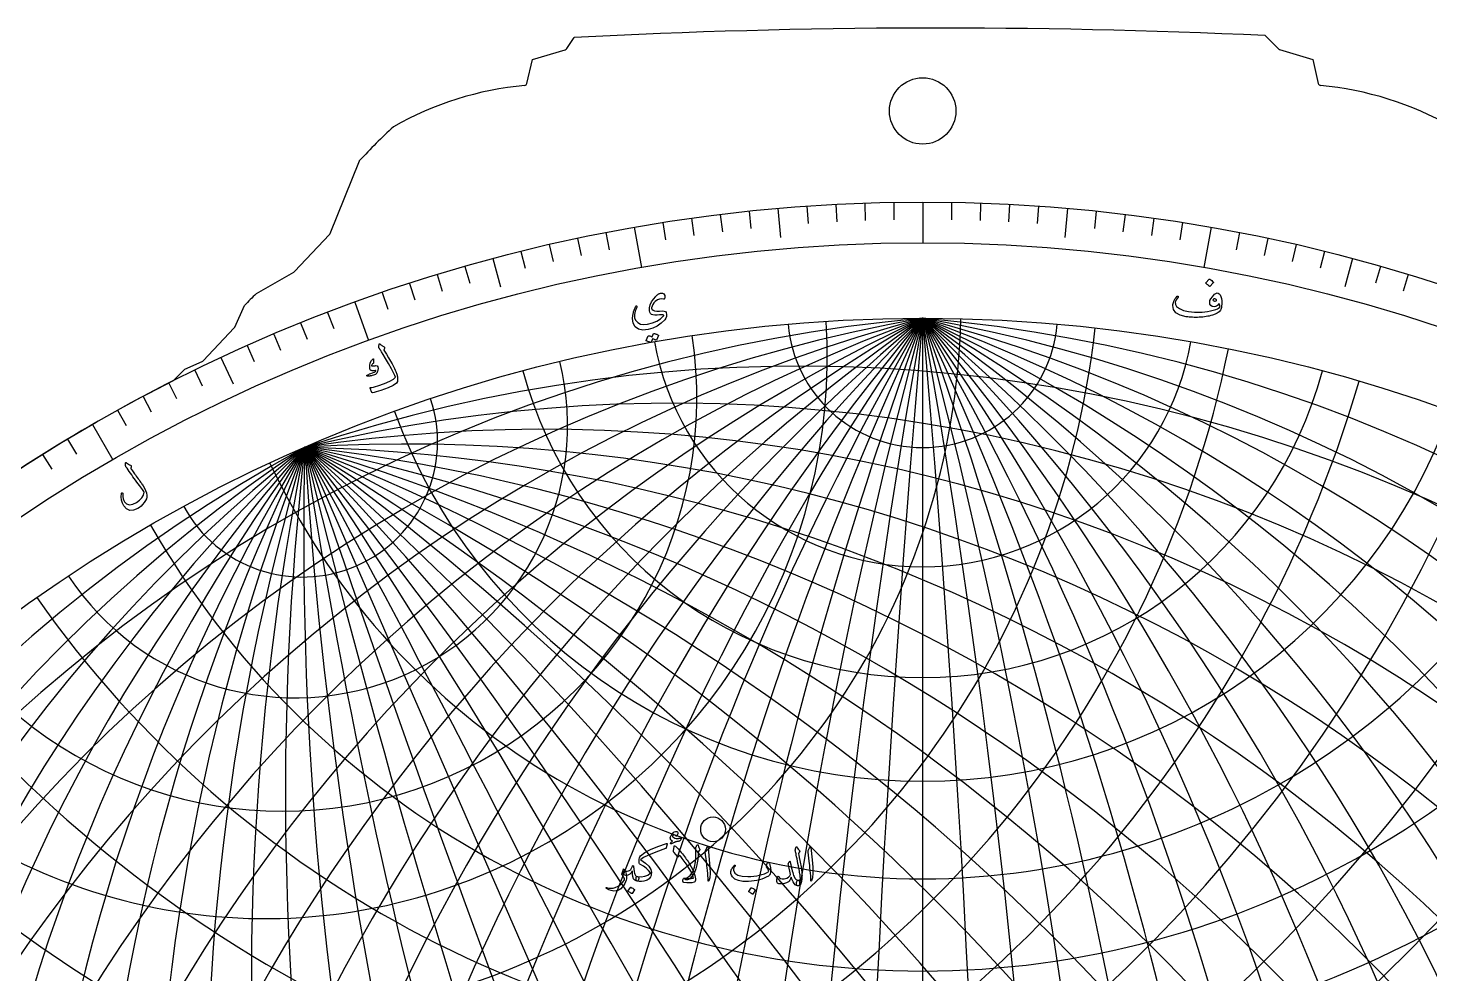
# Model space of a CAD drawing. Header units: millimetres. Extents: x -93 to 93, y -93 to 102.
# Drawn here: x -49.8 to 28.3, y 49.5 to 102.2 of the extents above; entities that cross this region are included whole.
import ezdxf

# ---------------------------------------------------------------- set-up
doc = ezdxf.new("R2010")
doc.units = ezdxf.units.MM
for name, color, linetype in [('CUT_INNER', 6, 'Continuous'), ('CUT_OUTER', 1, 'Continuous'), ('ENGRAVE', 7, 'Continuous'), ('ENGRAVE_FINE', 8, 'Continuous'), ('TEXT', 5, 'Continuous')]:
    doc.layers.add(name, color=color, linetype=linetype)

msp = doc.modelspace()

# ---------------------------------------------------------------- linework, layer by layer
at = {"layer": 'CUT_INNER'}
msp.add_circle((0, 97.5759), 1.85, dxfattribs=at)
at = {"layer": 'CUT_OUTER'}
for points in [[(-19.8277, 101.0471), (-19.4178, 101.6628), (-19.4157, 101.6656)], [(19.0734, 101.7757), (19.0761, 101.7733), (19.8207, 101.0287)], [(-22.0478, 99.1055), (-21.7392, 100.4459), (-21.7383, 100.4493), (-21.735, 100.4505), (-19.9103, 100.9863)], [(19.8845, 100.9909), (21.7248, 100.4505), (21.7281, 100.4493), (21.7291, 100.4459), (22.0377, 99.1055)], [(-33.0091, 90.7428), (-31.3617, 94.8053), (-31.3601, 94.8087)], [(-34.9954, 88.6308), (-33.0392, 90.696)], [(-37.1118, 87.3985), (-37.1091, 87.4003), (-35.0291, 88.6041)], [(-38.318, 85.5407), (-37.7765, 86.7314), (-37.775, 86.7344)], [(-40.0771, 83.6596), (-38.3453, 85.5)], [(-41.7446, 82.5443), (-41.0956, 83.193), (-41.093, 83.1953), (-41.09, 83.1968), (-40.1255, 83.6253)]]:
    msp.add_lwpolyline(points, dxfattribs=at)
for centre, radius, start, end in [((0.9504, -290.4422), 392.6364, 87.354443, 92.973267), ((-19.9525, 101.1302), 0.15, 286.365124, 326.346779), ((19.9267, 101.1348), 0.15, 225, 253.634876), ((-20.5437, 81.0801), 17.9851, 95.170683, 119.791929), ((-22.194, 99.1392), 0.15, 281.309932, 347.034988), ((22.1838, 99.1392), 0.15, 192.965012, 258.690068), ((20.5344, 81.0793), 17.9859, 60.209254, 84.832281), ((-11.6811, 77.0008), 26.5402, 132.115353, 137.85752), ((-33.1481, 90.7992), 0.15, 316.553754, 337.926689), ((-35.1043, 88.7339), 0.15, 300.061624, 316.553754), ((-30.051, 79.6845), 10.4576, 132.468379, 137.61234), ((-38.4546, 85.6028), 0.15, 316.741859, 335.546198), ((-40.1863, 83.7624), 0.15, 293.952607, 316.741859), ((-0.0257, 0.0372), 92.4549, 116.82301, 127.266913)]:
    msp.add_arc(centre, radius, start, end, dxfattribs=at)
at = {"layer": 'ENGRAVE'}
for points in [[(-8.0619, 92.148), (-7.9208, 90.5354)], [(0, 92.5), (0, 90.2338)], [(8.0619, 92.148), (7.9208, 90.5354)], [(-16.0625, 91.0947), (-15.6689, 88.8629)], [(16.0625, 91.0947), (15.6689, 88.8629)], [(-23.9408, 89.3481), (-23.5218, 87.7845)], [(23.9408, 89.3481), (23.5218, 87.7845)], [(-31.6369, 86.9216), (-30.8618, 84.792)], [(0, -86.025), (0, 86.025)], [(-39.0922, 83.8335), (-38.4081, 82.3664)], [(-46.25, 80.1073), (-45.1169, 78.1447)]]:
    msp.add_lwpolyline(points, dxfattribs=at)
for centre, radius in [((0, 0), 92.5), ((0, 0), 90.2338), ((0, 0), 86.025), ((0, 0), 86.025), ((-11.6768, 57.561), 0.6882)]:
    msp.add_circle(centre, radius, dxfattribs=at)
for centre, radius, start, end in [((15.1685, 0), 87.3521, 100, 260), ((31.3105, 0), 91.5459, 110, 250), ((49.6666, 0), 99.3331, 120, 240), ((72.1835, 0), 112.2977, 130, 230), ((102.5206, 0), 133.8311, 140, 220), ((148.9997, 0), 172.05, 150, 210), ((236.3517, 0), 251.5203, 160, 200), ((487.872, 0), 495.3982, 170, 190), ((-487.872, 0), 495.3982, 350, 10), ((-236.3517, 0), 251.5203, 340, 20), ((-148.9997, 0), 172.05, 330, 30), ((-102.5206, 0), 133.8311, 320, 40), ((-72.1835, 0), 112.2977, 310, 50), ((-49.6666, 0), 99.3331, 300, 60), ((-31.3105, 0), 91.5459, 290, 70), ((-15.1685, 0), 87.3521, 280, 80), ((0, 87.3521), 15.1685, 190, 350), ((0, 91.5459), 31.3105, 200, 340), ((0, 99.3331), 49.6666, 210, 330), ((0, 112.2977), 72.1835, 220, 320), ((0, 133.8311), 102.5206, 230, 310)]:
    msp.add_arc(centre, radius, start, end, dxfattribs=at)
at = {"layer": 'ENGRAVE_FINE'}
for points in [[(-6.4525, 92.2747), (-6.3847, 91.3058)], [(-4.8411, 92.3732), (-4.7902, 91.4033)], [(-3.2282, 92.4437), (-3.1943, 91.473)], [(-1.6143, 92.4859), (-1.5974, 91.5148)], [(1.6143, 92.4859), (1.5974, 91.5148)], [(3.2282, 92.4437), (3.1943, 91.473)], [(4.8411, 92.3732), (4.7902, 91.4033)], [(6.4525, 92.2747), (6.3847, 91.3058)], [(-12.8735, 91.5998), (-12.7383, 90.638)], [(-11.2729, 91.8105), (-11.1545, 90.8465)], [(-9.6689, 91.9933), (-9.5674, 91.0273)], [(9.6689, 91.9933), (9.5674, 91.0273)], [(11.2729, 91.8105), (11.1545, 90.8465)], [(12.8735, 91.5998), (12.7383, 90.638)], [(-17.6498, 90.8005), (-17.4645, 89.8471)], [(-14.4702, 91.3612), (-14.3183, 90.4019)], [(14.4702, 91.3612), (14.3183, 90.4019)], [(17.6498, 90.8005), (17.4645, 89.8471)], [(-20.808, 90.1292), (-20.5895, 89.1829)], [(-19.2318, 90.4787), (-19.0299, 89.5286)], [(19.2318, 90.4787), (19.0299, 89.5286)], [(20.808, 90.1292), (20.5895, 89.1829)], [(-22.3778, 89.7524), (-22.1428, 88.81)], [(22.3778, 89.7524), (22.1428, 88.81)], [(-27.0444, 88.4582), (-26.7604, 87.5294)], [(-25.4965, 88.9167), (-25.2287, 87.9831)], [(25.4965, 88.9167), (25.2287, 87.9831)], [(27.0444, 88.4582), (26.7604, 87.5294)], [(-30.1151, 87.4605), (-29.7988, 86.5421)], [(-28.5841, 87.9727), (-28.2839, 87.049)], [(-33.149, 86.3562), (-32.801, 85.4494)], [(-36.1426, 85.1467), (-35.7631, 84.2527)], [(-34.6511, 85.7645), (-34.2873, 84.864)], [(-37.6231, 84.503), (-37.2281, 83.6157)], [(-40.5493, 83.1384), (-40.1236, 82.2655)], [(-41.9941, 82.4181), (-41.5532, 81.5527)], [(-43.4261, 81.6727), (-42.9701, 80.8151)], [(-44.8449, 80.9023), (-44.374, 80.0528)], [(-47.641, 79.288), (-47.1408, 78.4555)], [(-49.0175, 78.4444), (-48.5028, 77.6208)], [(34.4171, -78.8401), (-34.4171, 78.8401)]]:
    msp.add_lwpolyline(points, dxfattribs=at)
for centre, radius, start, end in [((7.5262, 0), 86.3536, 95, 265), ((23.0503, 0), 89.0596, 105, 255), ((-37.9751, 86.9904), 40.1141, 228.583333, 358.583333), ((40.1141, 0), 94.9181, 115, 245), ((60.2354, 0), 105.0171, 125, 235), ((86.025, 0), 121.6577, 135, 225), ((122.8564, 0), 149.98, 145, 215), ((184.4812, 0), 203.5525, 155, 205), ((321.0497, 0), 332.3751, 165, 195), ((983.2702, 0), 987.0262, 175, 185), ((-983.2702, 0), 987.0262, 355, 5), ((-321.0497, 0), 332.3751, 345, 15), ((-184.4812, 0), 203.5525, 335, 25), ((-122.8564, 0), 149.98, 325, 35), ((-86.025, 0), 121.6577, 315, 45), ((-60.2354, 0), 105.0171, 305, 55), ((-40.1141, 0), 94.9181, 295, 65), ((-23.0503, 0), 89.0596, 285, 75), ((-7.5262, 0), 86.3536, 275, 85), ((-39.7414, 91.0367), 49.6666, 233.583333, 353.583333), ((-36.6259, 83.8999), 31.3105, 223.583333, 3.583333), ((0, 86.3536), 7.5262, 185, 355), ((-35.6312, 81.6213), 23.0503, 218.583333, 8.583333), ((-42.0155, 96.246), 60.2354, 238.583333, 348.583333), ((-34.948, 80.0564), 15.1685, 213.583333, 13.583333), ((-6.8976, -3.0111), 86.3536, 298.583333, 108.583334), ((0, 89.0596), 23.0503, 195, 345), ((-44.9283, 102.9185), 72.1835, 243.583333, 343.583333), ((-34.5486, 79.1413), 7.5262, 208.583333, 18.583334), ((-13.9016, -6.0687), 87.3521, 303.583333, 103.583333), ((-48.6731, 111.4968), 86.025, 248.583333, 338.583333), ((-21.1251, -9.222), 89.0596, 308.583333, 98.583333), ((-28.6955, -12.5268), 91.5459, 313.583333, 93.583333), ((6.8976, 3.0111), 86.3536, 118.583333, 288.583334), ((13.9016, 6.0687), 87.3521, 123.583333, 283.583333), ((21.1251, 9.222), 89.0596, 128.583333, 278.583333), ((28.6955, 12.5268), 91.5459, 133.583333, 273.583333), ((36.7638, 16.049), 94.9181, 138.583333, 268.583333), ((45.5184, 19.8707), 99.3331, 143.583333, 263.583333), ((55.2044, 24.0991), 105.0171, 148.583333, 258.583333), ((66.1547, 28.8794), 112.2977, 153.583333, 253.583333), ((78.8401, 34.4171), 121.6577, 158.583333, 248.583333), ((93.958, 41.0167), 133.8311, 163.583333, 243.583333), ((112.5954, 49.1527), 149.98, 168.583333, 238.583333), ((136.5551, 59.6122), 172.05, 173.583333, 233.583333), ((169.0732, 73.8077), 203.5525, 178.583333, 228.583333), ((216.6114, 94.5602), 251.5203, 183.583333, 223.583333), ((294.2353, 128.4463), 332.3751, 188.583333, 218.583333), ((447.1245, 195.189), 495.3982, 193.583333, 213.583333), ((901.1467, 393.3892), 987.0262, 198.5833333, 208.5833333), ((-901.1467, -393.3892), 987.0262, 18.5833333, 28.5833333), ((-447.1245, -195.189), 495.3982, 13.583333, 33.583333), ((-294.2353, -128.4463), 332.3751, 8.583333, 38.583333), ((-216.6114, -94.5602), 251.5203, 3.583333, 43.583333), ((-169.0732, -73.8077), 203.5525, 358.583333, 48.583333), ((-136.5551, -59.6122), 172.05, 353.583333, 53.583333), ((-112.5954, -49.1527), 149.98, 348.583333, 58.583333), ((-93.958, -41.0167), 133.8311, 343.583333, 63.583333), ((-78.8401, -34.4171), 121.6577, 338.583333, 68.583333), ((-66.1547, -28.8794), 112.2977, 333.583333, 73.583333), ((-55.2044, -24.0991), 105.0171, 328.583333, 78.583333), ((-45.5184, -19.8707), 99.3331, 323.583333, 83.583333), ((-36.7638, -16.049), 94.9181, 318.583333, 88.583333), ((0, 94.9181), 40.1141, 205, 335), ((-53.5435, 122.6535), 102.5206, 253.583333, 333.583333), ((-60.0044, 137.4536), 122.8564, 258.583333, 328.583333), ((0, 105.0171), 60.2354, 215, 325), ((-68.8342, 157.6802), 148.9997, 263.583333, 323.583333), ((-81.4378, 186.5516), 184.4812, 268.583333, 318.583333), ((0, 121.6577), 86.025, 225, 315), ((-100.6288, 230.5131), 236.3517, 273.583333, 313.583333), ((-132.9774, 304.6148), 321.0497, 278.583333, 308.583333)]:
    msp.add_arc(centre, radius, start, end, dxfattribs=at)
at = {"layer": 'TEXT'}
for points in [[(15.9655, 88.201), (15.9701, 88.2041), (15.9761, 88.2054), (15.9833, 88.2049), (15.9918, 88.2026), (16.0484, 88.1672), (16.1005, 88.127), (16.148, 88.0821), (16.191, 88.0324), (16.1947, 88.0254), (16.1957, 88.0188), (16.194, 88.0127), (16.1896, 88.0072), (15.9995, 87.7999), (15.993, 87.7953), (15.9858, 87.7953), (15.9777, 87.7997), (15.9688, 87.8087), (15.9611, 87.8165), (15.9489, 87.8282), (15.9322, 87.844), (15.911, 87.8638), (15.8848, 87.8876), (15.8532, 87.9156), (15.8164, 87.9477), (15.7742, 87.9839), (15.7687, 87.9897), (15.7664, 87.9949), (15.7673, 87.9995), (15.7712, 88.0036)], [(-14.4352, 87.099), (-14.5412, 87.1157), (-14.6535, 87.0983), (-14.7719, 87.0467), (-14.8964, 86.9609), (-14.9719, 86.8863), (-15.0309, 86.8026), (-15.0734, 86.7098), (-15.0996, 86.6078), (-15.1005, 86.5882), (-15.0975, 86.5684), (-15.0905, 86.5486), (-15.0795, 86.5286), (-15.0191, 86.4712), (-14.9285, 86.4356), (-14.8076, 86.4218), (-14.6565, 86.4297), (-14.5077, 86.4387), (-14.3967, 86.4281), (-14.3237, 86.3979), (-14.2886, 86.3484), (-14.2671, 86.236), (-14.2725, 86.1319), (-14.3048, 86.036), (-14.364, 85.9484), (-14.5652, 85.753), (-14.7874, 85.596), (-15.0309, 85.477), (-15.2961, 85.3959), (-15.5955, 85.3632), (-15.8334, 85.4126), (-16.01, 85.5447), (-16.1253, 85.7597), (-16.1531, 85.8844), (-16.1607, 86.024), (-16.1481, 86.1786), (-16.115, 86.3482), (-16.1013, 86.3961), (-16.0868, 86.4426), (-16.0714, 86.4877), (-16.0551, 86.5314), (-16.0378, 86.5738), (-16.0192, 86.6153), (-15.9995, 86.6558), (-15.9786, 86.6953), (-15.9665, 86.7123), (-15.9544, 86.7204), (-15.9424, 86.7199), (-15.9303, 86.7106), (-15.9221, 86.6977), (-15.9182, 86.6841), (-15.9186, 86.6697), (-15.9232, 86.6545), (-16.0123, 86.427), (-16.053, 86.229), (-16.0459, 86.0607), (-15.9911, 85.9219), (-15.8731, 85.7868), (-15.7217, 85.704), (-15.5367, 85.6733), (-15.318, 85.6943), (-15.0456, 85.7655), (-14.8065, 85.8661), (-14.6004, 85.9965), (-14.4273, 86.157), (-14.4174, 86.1697), (-14.4148, 86.1813), (-14.4194, 86.1916), (-14.4314, 86.2007), (-14.4761, 86.2139), (-14.5505, 86.2188), (-14.6548, 86.2155), (-14.7888, 86.2037), (-14.9262, 86.1971), (-15.0343, 86.2105), (-15.1131, 86.2441), (-15.1628, 86.2978), (-15.1933, 86.3658), (-15.2115, 86.4395), (-15.2171, 86.5191), (-15.2103, 86.6044), (-15.1695, 86.7767), (-15.0995, 86.941), (-15.0002, 87.097), (-14.8715, 87.2449), (-14.8366, 87.2806), (-14.8022, 87.3122), (-14.7683, 87.3398), (-14.7349, 87.3634), (-14.7022, 87.383), (-14.6704, 87.3988), (-14.6396, 87.4109), (-14.6098, 87.4193), (-14.4893, 87.428), (-14.408, 87.3885), (-14.366, 87.3007), (-14.3632, 87.1649), (-14.3716, 87.1268), (-14.3864, 87.1031), (-14.4076, 87.0938), (-14.4352, 87.099)], [(16.3976, 87.4396), (16.4606, 87.4323), (16.5178, 87.397), (16.5692, 87.3337), (16.6149, 87.2423), (16.6492, 87.1281), (16.6668, 86.9963), (16.6677, 86.847), (16.6518, 86.6802), (16.6422, 86.6204), (16.6275, 86.566), (16.6079, 86.5169), (16.5833, 86.4732), (16.5105, 86.3904), (16.4116, 86.317), (16.2868, 86.2527), (16.1361, 86.1976), (16.0527, 86.1744), (15.9672, 86.1538), (15.8797, 86.1356), (15.7901, 86.1199), (15.6982, 86.1067), (15.6039, 86.0961), (15.5072, 86.088), (15.408, 86.0825), (15.3088, 86.0792), (15.2122, 86.0779), (15.1182, 86.0787), (15.0268, 86.0815), (14.9377, 86.0865), (14.8509, 86.0941), (14.7663, 86.1042), (14.6839, 86.1168), (14.3459, 86.2025), (14.1087, 86.3343), (13.972, 86.513), (13.9363, 86.7392), (13.9421, 86.7894), (13.9542, 86.8457), (13.9724, 86.9083), (13.9967, 86.9769), (14.0303, 87.0513), (14.0718, 87.1219), (14.121, 87.1889), (14.1781, 87.2523), (14.1862, 87.2593), (14.1952, 87.2638), (14.2049, 87.2658), (14.2153, 87.2653), (14.225, 87.2623), (14.2323, 87.257), (14.2372, 87.2492), (14.2398, 87.2391), (14.24, 87.2283), (14.238, 87.2187), (14.2339, 87.2103), (14.2275, 87.203), (14.117, 87.0523), (14.0664, 86.9165), (14.0754, 86.7956), (14.1438, 86.6897), (14.3117, 86.5633), (14.5324, 86.4681), (14.8059, 86.4038), (15.1326, 86.3699), (15.2778, 86.3654), (15.4245, 86.3676), (15.5726, 86.3764), (15.7223, 86.3919), (15.8733, 86.414), (16.0256, 86.4429), (16.179, 86.4784), (16.3338, 86.5207), (16.4175, 86.5497), (16.4834, 86.5856), (16.5316, 86.6284), (16.5619, 86.6783), (16.5581, 86.7173), (16.5476, 86.7544), (16.5303, 86.7895), (16.5062, 86.8228), (16.5029, 86.8248), (16.4983, 86.8235), (16.4922, 86.8189), (16.4847, 86.811), (16.4268, 86.7482), (16.3668, 86.7041), (16.3049, 86.6788), (16.2409, 86.672), (16.1299, 86.6912), (16.0506, 86.7394), (16.0029, 86.8167), (15.9869, 86.9231), (16.0038, 87.0114), (16.0533, 87.114), (16.1357, 87.2308), (16.251, 87.3618), (16.2856, 87.393), (16.3216, 87.4163), (16.3589, 87.4319), (16.3976, 87.4396)], [(16.3503, 86.999), (16.3643, 87.0107), (16.3702, 87.0239), (16.368, 87.0387), (16.3576, 87.055), (16.3112, 87.0984), (16.2662, 87.1151), (16.2226, 87.1053), (16.1805, 87.069), (16.1736, 87.0567), (16.1705, 87.0453), (16.1712, 87.0348), (16.1756, 87.0253), (16.2139, 86.9898), (16.2558, 86.9737), (16.3012, 86.9767), (16.3503, 86.999)], [(-14.9897, 85.1703), (-14.9866, 85.1748), (-14.9817, 85.1781), (-14.975, 85.18), (-14.9665, 85.1807), (-14.9346, 85.1746), (-14.9035, 85.1671), (-14.8732, 85.1583), (-14.8436, 85.1482), (-14.8145, 85.1365), (-14.7857, 85.1233), (-14.7573, 85.1083), (-14.7291, 85.0917), (-14.7233, 85.0862), (-14.72, 85.0798), (-14.7194, 85.0726), (-14.7213, 85.0645), (-14.8257, 84.8046), (-14.8291, 84.8008), (-14.835, 84.7998), (-14.8432, 84.8016), (-14.854, 84.806), (-14.8616, 84.8106), (-14.8737, 84.8165), (-14.8903, 84.8238), (-14.9115, 84.8325), (-14.9375, 84.8428), (-14.9684, 84.8547), (-15.0043, 84.8684), (-15.0452, 84.8837), (-15.1276, 84.6813), (-15.1319, 84.6747), (-15.1384, 84.6722), (-15.1472, 84.6736), (-15.1583, 84.679), (-15.1679, 84.6836), (-15.1829, 84.6905), (-15.2034, 84.6995), (-15.2294, 84.7108), (-15.2612, 84.7241), (-15.2992, 84.7396), (-15.3435, 84.757), (-15.394, 84.7765), (-15.3996, 84.7803), (-15.4025, 84.7846), (-15.4027, 84.7893), (-15.4004, 84.7945), (-15.2928, 85.0463), (-15.2898, 85.0509), (-15.2849, 85.0541), (-15.2782, 85.0561), (-15.2697, 85.0569), (-15.2428, 85.053), (-15.2165, 85.0477), (-15.1907, 85.0409), (-15.1653, 85.0326), (-15.1406, 85.023), (-15.1164, 85.0122), (-15.0929, 85.0004), (-15.0699, 84.9875)], [(-30.2332, 84.5946), (-30.205, 84.569), (-30.1766, 84.5454), (-30.148, 84.5236), (-30.1193, 84.5038), (-30.0903, 84.486), (-30.0608, 84.4702), (-30.0307, 84.4565), (-30.0001, 84.4449), (-29.987, 84.4368), (-29.9794, 84.4248), (-29.9771, 84.4088), (-29.9801, 84.3888), (-30.0027, 84.281), (-30.0045, 84.2695), (-30.0054, 84.2601), (-30.0053, 84.2526), (-30.0042, 84.2472), (-29.8698, 84.0253), (-29.7501, 83.8242), (-29.6452, 83.6438), (-29.555, 83.4841), (-29.4795, 83.3453), (-29.4192, 83.2276), (-29.3738, 83.131), (-29.3433, 83.0555), (-29.2922, 82.9107), (-29.2786, 82.8639), (-29.2671, 82.8162), (-29.2577, 82.7674), (-29.2505, 82.7178), (-29.2456, 82.667), (-29.2432, 82.6152), (-29.2433, 82.5623), (-29.2459, 82.5083), (-29.3096, 82.407), (-29.4873, 82.2901), (-29.7789, 82.1569), (-30.184, 82.0062), (-30.3123, 81.9639), (-30.4321, 81.9278), (-30.5435, 81.8981), (-30.6465, 81.8746), (-30.6569, 81.8752), (-30.6654, 81.8785), (-30.672, 81.8845), (-30.6768, 81.8934), (-30.6963, 81.9373), (-30.7137, 81.9775), (-30.7291, 82.0137), (-30.7424, 82.0462), (-30.7538, 82.0752), (-30.7634, 82.101), (-30.7712, 82.1238), (-30.7772, 82.1435), (-30.78, 82.1548), (-30.7784, 82.1623), (-30.7725, 82.166), (-30.7622, 82.1659), (-30.686, 82.1707), (-30.5922, 82.1884), (-30.4806, 82.2188), (-30.3513, 82.2618), (-29.9692, 82.402), (-29.6764, 82.5285), (-29.473, 82.6423), (-29.3593, 82.744), (-29.3914, 82.8338), (-29.4676, 82.9907), (-29.5882, 83.2145), (-29.7533, 83.5051), (-29.9216, 83.795), (-30.0501, 84.0137), (-30.1387, 84.1615), (-30.1871, 84.2384), (-30.2011, 84.2592), (-30.2142, 84.2786), (-30.2265, 84.2967), (-30.2378, 84.3134), (-30.2481, 84.3287), (-30.2574, 84.3422), (-30.2656, 84.354), (-30.2729, 84.3641), (-30.2869, 84.3867), (-30.2961, 84.4098), (-30.3003, 84.4335), (-30.2997, 84.4577), (-30.2826, 84.5902), (-30.2806, 84.5995), (-30.2773, 84.6063), (-30.2727, 84.6106), (-30.2668, 84.6125), (-30.2583, 84.6112), (-30.2498, 84.6078), (-30.2415, 84.6022), (-30.2332, 84.5946)], [(-30.6143, 83.7639), (-30.6085, 83.7652), (-30.6028, 83.7648), (-30.5974, 83.7626), (-30.5921, 83.7587), (-30.5893, 83.7545), (-30.5871, 83.7497), (-30.5856, 83.7442), (-30.5846, 83.7381), (-30.5901, 83.5593), (-30.592, 83.5406), (-30.5955, 83.5256), (-30.6008, 83.5141), (-30.6078, 83.5061), (-30.6413, 83.4819), (-30.668, 83.4564), (-30.6879, 83.4297), (-30.701, 83.4017), (-30.7012, 83.3896), (-30.6914, 83.3802), (-30.6717, 83.3737), (-30.6421, 83.37), (-30.6234, 83.3704), (-30.6043, 83.3714), (-30.5848, 83.3729), (-30.5648, 83.375), (-30.5442, 83.3778), (-30.5229, 83.3812), (-30.5007, 83.3853), (-30.4777, 83.3902), (-30.391, 83.3866), (-30.3437, 83.3316), (-30.3355, 83.2251), (-30.3664, 83.0673), (-30.3845, 83.0171), (-30.405, 82.9756), (-30.4277, 82.9429), (-30.4528, 82.9188), (-30.4832, 82.9), (-30.5276, 82.8805), (-30.586, 82.8604), (-30.6584, 82.8397), (-30.6956, 82.8299), (-30.7315, 82.8218), (-30.7658, 82.8155), (-30.7988, 82.811), (-30.8301, 82.8077), (-30.8595, 82.8051), (-30.8872, 82.8032), (-30.9129, 82.8019), (-30.9301, 82.8045), (-30.9436, 82.8097), (-30.9534, 82.8175), (-30.9596, 82.8279), (-30.9621, 82.8402), (-30.9597, 82.8505), (-30.9523, 82.8589), (-30.94, 82.8654), (-30.8999, 82.8835), (-30.8541, 82.9033), (-30.8026, 82.9247), (-30.7454, 82.9478), (-30.6387, 82.9908), (-30.5568, 83.0283), (-30.4998, 83.0603), (-30.4676, 83.087), (-30.4641, 83.0922), (-30.4632, 83.0978), (-30.4649, 83.1036), (-30.4692, 83.1097), (-30.4734, 83.113), (-30.4796, 83.1151), (-30.4879, 83.116), (-30.4983, 83.1157), (-30.5917, 83.1048), (-30.6314, 83.1018), (-30.667, 83.1038), (-30.6985, 83.1105), (-30.7259, 83.1221), (-30.7514, 83.1381), (-30.7701, 83.1575), (-30.7821, 83.1802), (-30.7873, 83.2062), (-30.7945, 83.3923), (-30.7681, 83.5473), (-30.708, 83.6712), (-30.6143, 83.7639)], [(-44.4102, 77.9529), (-44.4101, 77.964), (-44.4073, 77.9735), (-44.4017, 77.9814), (-44.3933, 77.9877), (-44.3834, 77.9913), (-44.3732, 77.9911), (-44.3625, 77.987), (-44.3516, 77.979), (-44.2902, 77.9312), (-44.232, 77.8929), (-44.1769, 77.8641), (-44.1249, 77.8447), (-44.1082, 77.8366), (-44.0969, 77.8228), (-44.091, 77.8032), (-44.0906, 77.7777), (-44.092, 77.7646), (-44.0933, 77.7519), (-44.0944, 77.7398), (-44.0954, 77.7282), (-44.0963, 77.7173), (-44.0973, 77.7073), (-44.0983, 77.6982), (-44.0993, 77.6899), (-44.1006, 77.6753), (-44.0986, 77.6597), (-44.0934, 77.6433), (-44.085, 77.626), (-44.055, 77.5808), (-44.0215, 77.5319), (-43.9846, 77.4794), (-43.9442, 77.4231), (-43.9006, 77.3631), (-43.8539, 77.2992), (-43.8041, 77.2315), (-43.7512, 77.1598), (-43.6973, 77.089), (-43.6472, 77.022), (-43.601, 76.959), (-43.5585, 76.8999), (-43.5197, 76.8446), (-43.4841, 76.7931), (-43.4517, 76.7453), (-43.4227, 76.7014), (-43.3424, 76.5679), (-43.2808, 76.4333), (-43.2379, 76.2977), (-43.2135, 76.1609), (-43.2146, 76.0718), (-43.2399, 75.9756), (-43.2892, 75.8724), (-43.3626, 75.7622), (-43.4494, 75.6558), (-43.5364, 75.5657), (-43.6239, 75.492), (-43.7117, 75.4346), (-43.9569, 75.3341), (-44.1697, 75.3254), (-44.3503, 75.4087), (-44.4989, 75.5843), (-44.5729, 75.7369), (-44.6186, 75.902), (-44.636, 76.0796), (-44.6249, 76.2697), (-44.6226, 76.2817), (-44.6181, 76.2909), (-44.6116, 76.2972), (-44.6029, 76.3007), (-44.5925, 76.3024), (-44.5836, 76.302), (-44.5761, 76.2993), (-44.5701, 76.2945), (-44.563, 76.2861), (-44.5581, 76.277), (-44.5554, 76.267), (-44.555, 76.2561), (-44.5465, 76.0989), (-44.5291, 75.9709), (-44.5027, 75.8721), (-44.4676, 75.8026), (-44.3379, 75.6846), (-44.1817, 75.6405), (-43.9989, 75.6702), (-43.7892, 75.7734), (-43.6185, 75.8983), (-43.4898, 76.0332), (-43.4032, 76.1785), (-43.3586, 76.3343), (-43.3877, 76.3807), (-43.423, 76.4342), (-43.4643, 76.4948), (-43.5117, 76.5626), (-43.5655, 76.6376), (-43.6259, 76.7198), (-43.693, 76.8093), (-43.7667, 76.906), (-43.8415, 77.0065), (-43.9148, 77.1056), (-43.9864, 77.2034), (-44.0564, 77.2998), (-44.1246, 77.3951), (-44.1909, 77.4892), (-44.2551, 77.5822), (-44.3173, 77.674), (-44.3812, 77.7602), (-44.3867, 77.7711), (-44.3908, 77.7818), (-44.3934, 77.7925), (-44.3946, 77.8031)], [(-13.5457, 56.9047), (-13.5819, 56.898), (-13.6154, 56.8915), (-13.6464, 56.8855), (-13.6748, 56.8797), (-13.7003, 56.8742), (-13.723, 56.8686), (-13.7427, 56.8631), (-13.7594, 56.8575), (-13.7764, 56.8512), (-13.7969, 56.8433), (-13.8208, 56.8339), (-13.8482, 56.8229), (-13.8791, 56.8101), (-13.9134, 56.7955), (-13.9512, 56.7789), (-13.9925, 56.7604), (-14.0093, 56.7549), (-14.0237, 56.7549), (-14.0357, 56.7604), (-14.0452, 56.7715), (-14.051, 56.7987), (-14.0348, 56.8305), (-13.9968, 56.8667), (-13.937, 56.9075), (-13.9828, 56.9335), (-14.0175, 56.9616), (-14.0411, 56.9918), (-14.0536, 57.024), (-14.056, 57.0849), (-14.0411, 57.151), (-14.0088, 57.2223), (-13.9592, 57.2988), (-13.9001, 57.3673), (-13.8392, 57.4146), (-13.7766, 57.4408), (-13.7122, 57.4458), (-13.6763, 57.4368), (-13.6519, 57.4181), (-13.6389, 57.3897), (-13.6373, 57.3515), (-13.6435, 57.3102), (-13.654, 57.2724), (-13.6685, 57.2381), (-13.6873, 57.2072), (-13.706, 57.1855), (-13.7233, 57.176), (-13.7393, 57.1786), (-13.7539, 57.1933), (-13.7705, 57.2153), (-13.7899, 57.2315), (-13.8121, 57.2417), (-13.8371, 57.246), (-13.8633, 57.246), (-13.8864, 57.2405), (-13.9063, 57.2294), (-13.9231, 57.2127), (-13.9354, 57.1926), (-13.9391, 57.1739), (-13.9341, 57.1566), (-13.9204, 57.1406), (-13.869, 57.1026), (-13.8066, 57.0747), (-13.733, 57.0568), (-13.6484, 57.049), (-13.641, 57.0493), (-13.6328, 57.0501), (-13.6237, 57.0514), (-13.6137, 57.0532), (-13.6029, 57.0553), (-13.5912, 57.0577), (-13.5786, 57.0602), (-13.5652, 57.0629), (-13.5506, 57.0656), (-13.5374, 57.0681), (-13.5256, 57.0704), (-13.5152, 57.0726), (-13.506, 57.0744), (-13.4979, 57.0757), (-13.4907, 57.0765), (-13.4847, 57.0768), (-13.4732, 57.0756), (-13.4639, 57.0719), (-13.4566, 57.0658), (-13.4514, 57.0573), (-13.4481, 57.0492), (-13.4465, 57.0414), (-13.4467, 57.0339), (-13.4486, 57.0268), (-13.4755, 56.9765), (-13.5006, 56.9394), (-13.524, 56.9155), (-13.5457, 56.9047)], [(-15.8851, 54.9289), (-15.6709, 54.9161), (-15.4806, 54.9442), (-15.3143, 55.0132), (-15.1719, 55.1232), (-15.1684, 55.1275), (-15.1663, 55.1322), (-15.1656, 55.1372), (-15.1663, 55.1426), (-15.2671, 55.2756), (-15.3973, 55.4), (-15.5571, 55.5157), (-15.7463, 55.6227), (-15.7671, 55.6428), (-15.7824, 55.6782), (-15.7921, 55.7288), (-15.7963, 55.7947), (-15.7942, 55.891), (-15.7796, 55.9716), (-15.7525, 56.0367), (-15.713, 56.0861), (-15.4742, 56.2618), (-15.1545, 56.4337), (-14.7541, 56.6017), (-14.2728, 56.766), (-14.2674, 56.7684), (-14.2624, 56.7701), (-14.2577, 56.7712), (-14.2534, 56.7715), (-14.2494, 56.7715), (-14.2457, 56.7715), (-14.2424, 56.7715), (-14.2395, 56.7715), (-14.2322, 56.7705), (-14.227, 56.7674), (-14.2239, 56.7622), (-14.2228, 56.7549), (-14.2229, 56.7534), (-14.2232, 56.7517), (-14.2236, 56.7499), (-14.2242, 56.7479), (-14.225, 56.7456), (-14.2259, 56.7427), (-14.2271, 56.7393), (-14.2284, 56.7354), (-14.2811, 56.5384), (-14.2877, 56.5209), (-14.2964, 56.5072), (-14.3071, 56.4973), (-14.32, 56.4912), (-14.854, 56.2923), (-15.2628, 56.1229), (-15.5463, 55.9829), (-15.7047, 55.8724), (-15.7085, 55.867), (-15.7088, 55.862), (-15.7057, 55.8573), (-15.6991, 55.853), (-15.4428, 55.6783), (-15.2593, 55.504), (-15.1486, 55.3301), (-15.1108, 55.1565), (-15.1159, 55.0635), (-15.1309, 54.9816), (-15.1561, 54.9109), (-15.1913, 54.8512), (-15.2364, 54.7985), (-15.2857, 54.7569), (-15.3391, 54.7263), (-15.3967, 54.7069), (-15.5378, 54.678), (-15.67, 54.6632), (-15.7931, 54.6627), (-15.9073, 54.6764), (-15.9236, 54.6839), (-15.9364, 54.6979), (-15.9458, 54.7185), (-15.9517, 54.7458), (-15.9553, 54.777), (-15.9579, 54.804), (-15.9595, 54.8269), (-15.96, 54.8457), (-15.9582, 54.8722), (-15.953, 54.8935), (-15.9444, 54.9097), (-15.9322, 54.9206), (-15.923, 54.9263), (-15.9121, 54.9296), (-15.8994, 54.9305), (-15.8851, 54.9289)], [(-13.2821, 54.8457), (-13.1867, 54.8373), (-13.1003, 54.8314), (-13.023, 54.8282), (-12.9547, 54.8276), (-12.8952, 54.8295), (-12.8443, 54.8335), (-12.8022, 54.8399), (-12.7687, 54.8484), (-12.8036, 54.9979), (-12.8804, 55.1773), (-12.9992, 55.3864), (-13.16, 55.6254), (-13.2231, 55.7133), (-13.2821, 55.7937), (-13.3369, 55.8666), (-13.3876, 55.9321), (-13.434, 55.9899), (-13.4764, 56.04), (-13.5145, 56.0822), (-13.5485, 56.1166), (-13.5901, 56.0445), (-13.6078, 56.0358), (-13.6248, 56.0348), (-13.6411, 56.0413), (-13.6567, 56.0556), (-13.8482, 56.2609), (-13.8659, 56.2854), (-13.8773, 56.3116), (-13.8825, 56.3395), (-13.8815, 56.3691), (-13.8427, 56.6106), (-13.839, 56.6276), (-13.8336, 56.6397), (-13.8265, 56.647), (-13.8177, 56.6494), (-13.7764, 56.6316), (-13.7108, 56.5752), (-13.621, 56.4803), (-13.5069, 56.3469), (-13.4442, 56.2711), (-13.3837, 56.1961), (-13.3255, 56.1219), (-13.2696, 56.0486), (-13.2159, 55.9762), (-13.1645, 55.9047), (-13.1153, 55.834), (-13.0684, 55.7642), (-12.8945, 55.4789), (-12.7666, 55.2224), (-12.685, 54.9947), (-12.6494, 54.7957), (-12.6513, 54.7262), (-12.6654, 54.6729), (-12.6915, 54.636), (-12.7299, 54.6153), (-12.862, 54.5893), (-13.0004, 54.5779), (-13.1451, 54.581), (-13.296, 54.5987), (-13.3099, 54.6009), (-13.321, 54.6049), (-13.3293, 54.6107), (-13.3348, 54.6181), (-13.3527, 54.6755), (-13.3563, 54.7284), (-13.3458, 54.7768), (-13.321, 54.8207), (-13.3102, 54.8337), (-13.3001, 54.8422), (-13.2908, 54.8462), (-13.2821, 54.8457)], [(-12.9547, 54.829), (-12.9982, 54.7924), (-13.0455, 54.7659), (-13.0967, 54.7494), (-13.1517, 54.743), (-13.1832, 54.7447), (-13.2058, 54.7499), (-13.2193, 54.7586), (-13.2238, 54.7707), (-13.2197, 54.7864), (-13.2072, 54.8027), (-13.1864, 54.8197), (-13.1572, 54.8373), (-12.9567, 54.9881), (-12.8048, 55.1905), (-12.7014, 55.4445), (-12.6466, 55.7503), (-12.6336, 55.9208), (-12.6279, 56.091), (-12.6295, 56.2607), (-12.6383, 56.4302), (-12.6409, 56.4793), (-12.6404, 56.5183), (-12.6367, 56.5473), (-12.63, 56.5662), (-12.6156, 56.5911), (-12.6029, 56.6133), (-12.592, 56.6328), (-12.5828, 56.6494), (-12.5752, 56.6633), (-12.5689, 56.6744), (-12.5641, 56.6827), (-12.5606, 56.6883), (-12.5537, 56.6954), (-12.5467, 56.7001), (-12.5398, 56.7023), (-12.5329, 56.7021), (-12.5242, 56.6988), (-12.5176, 56.6945), (-12.5131, 56.6891), (-12.5107, 56.6827), (-12.4898, 56.6094), (-12.469, 56.5502), (-12.4482, 56.5053), (-12.4274, 56.4746), (-12.4116, 56.4527), (-12.4059, 56.4316), (-12.4102, 56.4111), (-12.4246, 56.3913), (-12.5023, 56.3109), (-12.501, 56.2317), (-12.5027, 56.1496), (-12.5073, 56.0645), (-12.5148, 55.9765), (-12.5251, 55.8853), (-12.5381, 55.7909), (-12.5536, 55.6932), (-12.5717, 55.5921), (-12.63, 55.3644), (-12.7132, 55.1613), (-12.8215, 54.9829), (-12.9547, 54.829)], [(-12.0278, 56.5384), (-12.0013, 56.5898), (-11.9799, 56.6078), (-11.9638, 56.5925), (-11.9529, 56.544), (-11.8891, 55.8641), (-11.8511, 55.4468), (-11.8426, 55.1135), (-11.8636, 54.8641), (-11.914, 54.6986), (-11.9232, 54.6851), (-11.9314, 54.6778), (-11.9385, 54.6767), (-11.9446, 54.6819), (-11.9494, 54.6901), (-11.9529, 54.7007), (-11.955, 54.7137), (-11.9557, 54.7291), (-11.9557, 54.8493), (-11.9612, 54.9768), (-11.9723, 55.1115), (-11.989, 55.2536), (-11.9926, 55.2907), (-12.0035, 55.391), (-12.0217, 55.5543), (-12.0472, 55.7808), (-12.1083, 56.2831), (-12.1097, 56.3098), (-12.1083, 56.3345), (-12.1041, 56.357), (-12.0972, 56.3775)], [(-7.055, 56.5634), (-7.05, 56.5767), (-7.0432, 56.5863), (-7.0347, 56.592), (-7.0245, 56.5939), (-7.0153, 56.5924), (-7.0071, 56.5877), (-7, 56.5799), (-6.994, 56.5689), (-6.9693, 56.5126), (-6.9398, 56.4628), (-6.9055, 56.4196), (-6.8663, 56.383), (-6.8535, 56.3669), (-6.8483, 56.349), (-6.8507, 56.3294), (-6.8608, 56.3081), (-6.8678, 56.297), (-6.875, 56.2859), (-6.8823, 56.2748), (-6.8899, 56.2637), (-6.8974, 56.2526), (-6.9048, 56.2415), (-6.912, 56.2304), (-6.919, 56.2193), (-6.9175, 56.1924), (-6.9045, 56.1173), (-6.88, 55.994), (-6.8441, 55.8225), (-6.8242, 55.7282), (-6.8059, 55.6397), (-6.7895, 55.5568), (-6.7747, 55.4798), (-6.7619, 55.4086), (-6.7511, 55.3434), (-6.7425, 55.2844), (-6.7359, 55.2314), (-6.7308, 55.1814), (-6.7269, 55.1315), (-6.7239, 55.0815), (-6.722, 55.0316), (-6.7211, 54.9815), (-6.7213, 54.931), (-6.7225, 54.8802), (-6.7248, 54.829), (-6.744, 54.6575), (-6.7824, 54.5314), (-6.8398, 54.4508), (-6.9163, 54.4155), (-6.9541, 54.4145), (-6.9842, 54.4253), (-7.0068, 54.4478), (-7.0217, 54.4821), (-7.0293, 54.5226), (-7.03, 54.5633), (-7.0238, 54.6044), (-7.0106, 54.6459), (-6.9929, 54.6842), (-6.9731, 54.7104), (-6.9513, 54.7244), (-6.9274, 54.7263), (-6.9089, 54.725), (-6.8923, 54.7239), (-6.8777, 54.723), (-6.8649, 54.7222), (-6.8539, 54.7219), (-6.8444, 54.7225), (-6.8366, 54.724), (-6.8302, 54.7263), (-6.8177, 54.7676), (-6.8136, 54.8304), (-6.8177, 54.9147), (-6.8302, 55.0205), (-6.8398, 55.0834), (-6.8517, 55.1554), (-6.8661, 55.2367), (-6.883, 55.3271), (-6.902, 55.4269), (-6.9232, 55.5363), (-6.9464, 55.6552), (-6.9718, 55.7836), (-6.9967, 55.9092), (-7.0189, 56.0195), (-7.0384, 56.1145), (-7.055, 56.1943), (-7.0687, 56.2588), (-7.0793, 56.3081), (-7.0867, 56.3421), (-7.0911, 56.3608), (-7.0947, 56.3853), (-7.0945, 56.4115), (-7.0906, 56.4394), (-7.0828, 56.469), (-7.0775, 56.4839), (-7.0727, 56.4978), (-7.0684, 56.5109), (-7.0647, 56.5232), (-7.0615, 56.5345), (-7.0588, 56.545), (-7.0566, 56.5546), (-7.055, 56.5634)], [(-6.3002, 56.5384), (-6.2737, 56.5898), (-6.2523, 56.6078), (-6.2362, 56.5925), (-6.2253, 56.544), (-6.1615, 55.8641), (-6.1235, 55.4468), (-6.115, 55.1135), (-6.136, 54.8641), (-6.1864, 54.6986), (-6.1956, 54.6851), (-6.2038, 54.6778), (-6.2109, 54.6767), (-6.217, 54.6819), (-6.2218, 54.6901), (-6.2253, 54.7007), (-6.2274, 54.7137), (-6.2281, 54.7291), (-6.2281, 54.8493), (-6.2336, 54.9768), (-6.2447, 55.1115), (-6.2614, 55.2536), (-6.265, 55.2907), (-6.2759, 55.391), (-6.2941, 55.5543), (-6.3196, 55.7808), (-6.3807, 56.2831), (-6.3821, 56.3098), (-6.3807, 56.3345), (-6.3765, 56.357), (-6.3696, 56.3775)], [(-16.1348, 55.5366), (-16.1225, 55.5318), (-16.1133, 55.5228), (-16.1072, 55.5096), (-16.1043, 55.4922), (-16.1026, 55.4802), (-16.1005, 55.4635), (-16.0978, 55.442), (-16.0946, 55.4159), (-16.0908, 55.3853), (-16.0866, 55.3504), (-16.0818, 55.3111), (-16.0765, 55.2675), (-16.0654, 55.1842), (-16.0516, 55.1148), (-16.0349, 55.0593), (-16.0155, 55.0177), (-15.9917, 54.9851), (-15.9621, 54.9594), (-15.9265, 54.9407), (-15.8851, 54.9289), (-15.8464, 54.9161), (-15.8219, 54.8942), (-15.8117, 54.8634), (-15.8157, 54.8235), (-15.8323, 54.7603), (-15.849, 54.7152), (-15.8656, 54.6882), (-15.8823, 54.6792), (-15.9636, 54.6896), (-16.03, 54.7208), (-16.0816, 54.7728), (-16.1182, 54.8457), (-16.125, 54.8686), (-16.1317, 54.8932), (-16.1382, 54.9193), (-16.1445, 54.947), (-16.1503, 54.9764), (-16.1553, 55.0077), (-16.1593, 55.0409), (-16.1626, 55.076), (-16.1652, 55.1102), (-16.1678, 55.1405), (-16.1701, 55.167), (-16.1723, 55.1898), (-16.1741, 55.2083), (-16.1754, 55.2224), (-16.1762, 55.2319), (-16.1764, 55.2369), (-16.1766, 55.2393), (-16.1771, 55.2408), (-16.178, 55.2414), (-16.1792, 55.2411), (-16.1808, 55.2398), (-16.1827, 55.2373), (-16.1849, 55.2336), (-16.1875, 55.2286), (-16.2435, 55.1285), (-16.32, 55.0559), (-16.417, 55.0106), (-16.5344, 54.9927), (-16.5844, 54.9985), (-16.6232, 55.0184), (-16.651, 55.0526), (-16.6676, 55.101), (-16.6728, 55.1448), (-16.6718, 55.1821), (-16.6645, 55.2128), (-16.651, 55.2369), (-16.6343, 55.2538), (-16.6177, 55.2626), (-16.601, 55.2635), (-16.5844, 55.2564), (-16.57, 55.2467), (-16.5573, 55.2397), (-16.5464, 55.2356), (-16.5372, 55.2342), (-16.4569, 55.2314), (-16.388, 55.2397), (-16.3306, 55.2591), (-16.2847, 55.2897), (-16.2578, 55.3192), (-16.2298, 55.366), (-16.2009, 55.4302), (-16.1709, 55.5117), (-16.1655, 55.5247), (-16.1577, 55.5332), (-16.1475, 55.5372), (-16.1348, 55.5366)], [(-8.584, 55.7115), (-8.5654, 55.6881), (-8.5483, 55.6622), (-8.5328, 55.6339), (-8.5188, 55.6032), (-8.5064, 55.5703), (-8.4956, 55.5353), (-8.4863, 55.4981), (-8.4786, 55.4589), (-8.4685, 55.3802), (-8.4661, 55.3022), (-8.4713, 55.2248), (-8.4841, 55.1481), (-8.5036, 55.0798), (-8.5285, 55.0247), (-8.5591, 54.9827), (-8.5951, 54.9539), (-8.7096, 54.8934), (-8.831, 54.8394), (-8.9593, 54.7921), (-9.0946, 54.7513), (-9.2368, 54.7175), (-9.386, 54.691), (-9.5421, 54.6717), (-9.7051, 54.6597), (-10.0107, 54.6629), (-10.2615, 54.7055), (-10.4575, 54.7877), (-10.5987, 54.9095), (-10.6566, 55.0047), (-10.6833, 55.1072), (-10.6788, 55.217), (-10.6431, 55.3341), (-10.631, 55.3593), (-10.6171, 55.3851), (-10.6012, 55.4113), (-10.5834, 55.4381), (-10.5637, 55.4654), (-10.5421, 55.4933), (-10.5186, 55.5216), (-10.4932, 55.5505), (-10.4847, 55.5587), (-10.4759, 55.5637), (-10.4667, 55.5656), (-10.4572, 55.5644), (-10.4507, 55.562), (-10.4454, 55.5575), (-10.441, 55.5509), (-10.4377, 55.5422), (-10.4362, 55.534), (-10.437, 55.5262), (-10.4403, 55.5188), (-10.4461, 55.5117), (-10.4698, 55.4834), (-10.4911, 55.4541), (-10.5101, 55.4237), (-10.5265, 55.3923), (-10.5378, 55.3623), (-10.5439, 55.3334), (-10.5447, 55.3055), (-10.5404, 55.2786), (-10.4537, 55.1216), (-10.2907, 55.0115), (-10.0513, 54.9482), (-9.7357, 54.9317), (-9.5621, 54.9384), (-9.3968, 54.9529), (-9.2395, 54.9751), (-9.0905, 55.0052), (-8.9494, 55.0431), (-8.8161, 55.0888), (-8.6906, 55.1423), (-8.5729, 55.2036), (-8.5844, 55.2609), (-8.6104, 55.3244), (-8.651, 55.3941), (-8.7061, 55.47), (-8.7079, 55.4773), (-8.7075, 55.4909), (-8.7051, 55.5106), (-8.7006, 55.5366), (-8.6994, 55.5392), (-8.6985, 55.5415), (-8.698, 55.5434), (-8.6978, 55.545), (-8.6888, 55.5804), (-8.6756, 55.6199), (-8.6583, 55.6636), (-8.6368, 55.7115), (-8.6272, 55.726), (-8.6152, 55.7309), (-8.6009, 55.726), (-8.584, 55.7115)], [(-6.919, 54.4128), (-6.975, 54.4161), (-7.0238, 54.426), (-7.0652, 54.4424), (-7.0994, 54.4655), (-7.1627, 54.535), (-7.2222, 54.6299), (-7.2779, 54.7501), (-7.3297, 54.8956), (-7.3656, 54.8027), (-7.4012, 54.7291), (-7.4364, 54.675), (-7.4713, 54.6403), (-7.5795, 54.5826), (-7.7044, 54.5453), (-7.8459, 54.5285), (-8.0041, 54.5321), (-8.0488, 54.5428), (-8.0831, 54.5668), (-8.1071, 54.6039), (-8.1206, 54.6542), (-8.1242, 54.7133), (-8.1185, 54.777), (-8.1034, 54.8451), (-8.079, 54.9178), (-8.0741, 54.9277), (-8.0679, 54.9352), (-8.0602, 54.9402), (-8.0512, 54.9428), (-8.0398, 54.9424), (-8.0304, 54.9386), (-8.0231, 54.9313), (-8.0179, 54.9206), (-7.9754, 54.8583), (-7.9118, 54.8186), (-7.827, 54.8014), (-7.721, 54.8068), (-7.5739, 54.8406), (-7.4657, 54.8922), (-7.3963, 54.9614), (-7.3658, 55.0482), (-7.4796, 55.5921), (-7.4834, 55.6171), (-7.4837, 55.6393), (-7.4806, 55.6587), (-7.474, 55.6754), (-7.4269, 55.7586), (-7.4201, 55.7696), (-7.4137, 55.7774), (-7.4076, 55.7821), (-7.4019, 55.7836), (-7.3941, 55.7795), (-7.3873, 55.7697), (-7.3816, 55.7545), (-7.3769, 55.7337), (-7.3492, 55.5948), (-7.3217, 55.4669), (-7.2944, 55.3499), (-7.2673, 55.2439), (-7.2407, 55.1488), (-7.2149, 55.0645), (-7.19, 54.9913), (-7.166, 54.9289), (-7.1218, 54.8486), (-7.0668, 54.7881), (-7.0011, 54.7473), (-6.9246, 54.7263), (-6.9031, 54.7191), (-6.8857, 54.7028), (-6.8725, 54.6774), (-6.8635, 54.6431), (-6.8611, 54.625), (-6.8594, 54.6067), (-6.8583, 54.5882), (-6.858, 54.5696), (-6.8587, 54.5507), (-6.8608, 54.5317), (-6.8642, 54.5126), (-6.8691, 54.4932), (-6.8805, 54.458), (-6.8927, 54.4329), (-6.9055, 54.4178), (-6.919, 54.4128)], [(-17.6167, 54.2685), (-17.6253, 54.2742), (-17.6319, 54.2803), (-17.6364, 54.2867), (-17.6389, 54.2934), (-17.6394, 54.299), (-17.6382, 54.3045), (-17.6352, 54.3101), (-17.6305, 54.3156), (-17.6257, 54.3189), (-17.6194, 54.3205), (-17.6118, 54.3203), (-17.6028, 54.3184), (-17.4732, 54.2895), (-17.3509, 54.2803), (-17.236, 54.2908), (-17.1283, 54.3212), (-16.9616, 54.4011), (-16.8195, 54.4995), (-16.7021, 54.6162), (-16.6093, 54.7513), (-16.608, 54.7539), (-16.6069, 54.7562), (-16.6059, 54.7581), (-16.6052, 54.7596), (-16.6046, 54.761), (-16.6041, 54.7624), (-16.6039, 54.7638), (-16.6038, 54.7652), (-16.6126, 54.821), (-16.6392, 54.8859), (-16.6834, 54.9598), (-16.7453, 55.0427), (-16.7476, 55.0479), (-16.7488, 55.0524), (-16.7489, 55.0562), (-16.7481, 55.0593), (-16.6676, 55.3424), (-16.6588, 55.353), (-16.6433, 55.3459), (-16.6213, 55.3211), (-16.5927, 55.2786), (-16.5575, 55.2142), (-16.5295, 55.1433), (-16.5089, 55.0658), (-16.4956, 54.9816), (-16.493, 54.9341), (-16.4962, 54.8748), (-16.5054, 54.8037), (-16.5205, 54.7208), (-16.5474, 54.6316), (-16.592, 54.539), (-16.6542, 54.4429), (-16.7342, 54.3434), (-16.8204, 54.2549), (-16.9042, 54.1894), (-16.9855, 54.1467), (-17.0644, 54.1269), (-17.204, 54.1243), (-17.3426, 54.1471), (-17.4802, 54.1951), (-17.6167, 54.2685)], [(-16.2791, 54.3267), (-16.2756, 54.3302), (-16.2708, 54.3323), (-16.2645, 54.333), (-16.2569, 54.3323), (-16.203, 54.3104), (-16.1521, 54.2837), (-16.1045, 54.2522), (-16.0599, 54.2157), (-16.0555, 54.2102), (-16.0536, 54.2046), (-16.0542, 54.1991), (-16.0571, 54.1935), (-16.1875, 53.9826), (-16.1924, 53.9776), (-16.1986, 53.9764), (-16.2063, 53.979), (-16.2153, 53.9854), (-16.2231, 53.991), (-16.2354, 53.9993), (-16.2522, 54.0104), (-16.2736, 54.0243), (-16.2997, 54.0409), (-16.3311, 54.0603), (-16.3677, 54.0825), (-16.4095, 54.1075), (-16.4151, 54.1117), (-16.4179, 54.1158), (-16.4179, 54.12), (-16.4151, 54.1242)], [(-9.5525, 54.299), (-9.549, 54.3025), (-9.5442, 54.3045), (-9.5379, 54.3052), (-9.5303, 54.3045), (-9.4764, 54.2827), (-9.4255, 54.256), (-9.3779, 54.2244), (-9.3333, 54.188), (-9.3289, 54.1824), (-9.327, 54.1769), (-9.3276, 54.1713), (-9.3305, 54.1658), (-9.4609, 53.9549), (-9.4658, 53.9499), (-9.472, 53.9487), (-9.4797, 53.9513), (-9.4887, 53.9577), (-9.4965, 53.9632), (-9.5088, 53.9715), (-9.5256, 53.9826), (-9.547, 53.9965), (-9.5731, 54.0132), (-9.6045, 54.0326), (-9.6411, 54.0548), (-9.6829, 54.0798), (-9.6885, 54.0839), (-9.6913, 54.0881), (-9.6913, 54.0923), (-9.6885, 54.0964)]]:
    msp.add_lwpolyline(points, close=True, dxfattribs=at)

doc.saveas('drawing.dxf')
